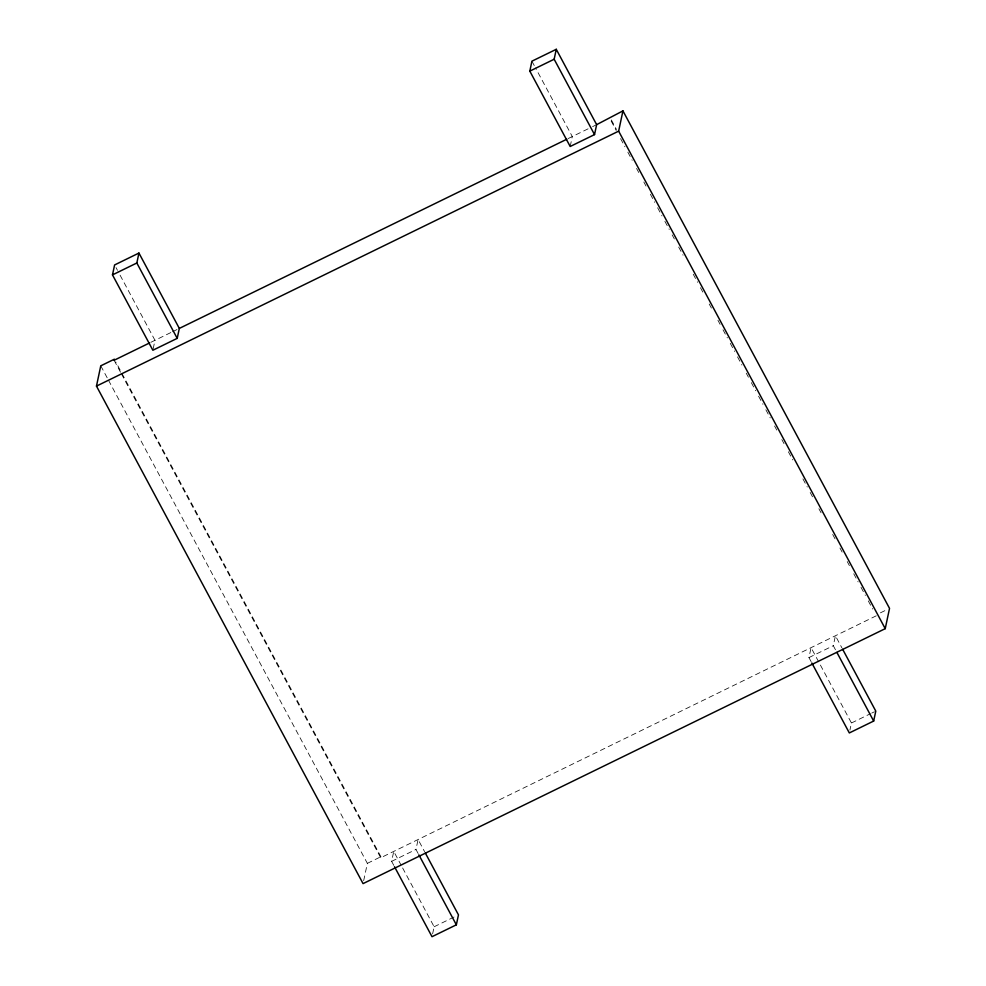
<?xml version="1.0" encoding="UTF-8"?>
<svg xmlns="http://www.w3.org/2000/svg" width="986" height="986" viewBox="0 0 986 986"><rect width="100%" height="100%" fill="white"/><g stroke="black" fill="none" stroke-linecap="round" stroke-linejoin="round"><path stroke-width="0.74" stroke-dasharray="4.93 3.7" d="M153.163 348.822L154.975 340.306L118.209 271.68M363.661 880.72L367.359 863.354L108.041 379.388M876.271 615.806L380.707 857.771L380.929 856.723L115.793 361.924M393.796 865.375L391.627 861.345L393.747 851.399L400.957 864.858M418.138 853.494L415.981 849.464L418.089 839.517L424.584 851.633M570.191 146.483L572.299 136.536L535.521 67.911M432.62 933.865L434.123 926.766L401.672 866.201M811.121 661.618L808.951 657.588L811.071 647.642L851.448 722.997L849.932 730.096M835.462 649.737L833.293 645.694L835.413 635.76L841.896 647.864M150.895 342.302L171.207 332.381M172.562 331.715L177.973 329.077M568.146 138.57L591.23 127.293M592.586 126.639L596.641 124.655M367.359 863.354L380.929 856.723M880.412 612.848L886.932 609.668M391.627 861.345L415.981 849.464M808.951 657.588L833.293 645.694M434.123 926.766L455.766 916.191M851.448 722.997L870.379 713.753M871.735 713.1L874.434 711.769M611.357 119.959L616.447 129.437M611.135 120.995L616.225 130.485M620.576 138.619L624.939 146.754M627.848 152.177L632.199 160.311M636.562 168.446L638.743 172.513M643.821 182.003L646.003 186.071M650.366 194.205L654.716 202.34M657.625 207.763L661.988 215.897M664.897 221.32L669.247 229.455M672.156 234.878L674.338 238.945M678.688 247.079L683.052 255.201M693.22 274.182L697.583 282.316M700.479 287.739L704.115 294.518M709.205 304.008L711.387 308.076M717.919 320.277L720.1 324.345M722.997 329.768L727.36 337.902M730.269 343.325L734.619 351.46M737.528 356.883L741.891 365.017M746.242 373.152L748.423 377.219M751.332 382.642L755.695 390.776M758.591 396.187L762.954 404.322M765.863 409.745L770.214 417.879M774.577 426.014L776.758 430.081M781.836 439.571L784.018 443.638M788.381 451.773L792.732 459.907M802.912 478.888L807.263 487.022M810.172 492.445L813.807 499.224M818.885 508.714L821.067 512.782M832.689 534.461L835.598 539.884M839.949 548.019L842.13 552.086M847.22 561.576L849.402 565.644M853.753 573.778L858.116 581.913M861.024 587.336L865.375 595.47M868.284 600.893L872.635 609.028M531.922 61.181L534.806 66.567M116.04 267.637L117.482 270.324M114.117 360.26L120.649 372.461M121.377 373.817L380.707 857.771M100.769 365.831L107.314 378.032"/><path stroke-width="1.48" d="M112.49 274.884L114.598 264.951L138.94 253.057L179.329 328.412L177.209 338.358L152.867 350.24L112.49 274.884L136.832 263.003L138.94 253.057M596.641 124.655L556.264 49.3L531.922 61.181L529.815 71.128L570.191 146.483L594.533 134.601L596.641 124.655L622.942 110.876L889.532 608.387L885.231 628.661L363.058 883.616L96.468 386.105L100.769 365.831L114.339 359.212L114.117 360.26L149.527 342.968M594.533 134.601L554.157 59.234L556.264 49.3M885.231 628.661L618.641 131.15L622.942 110.876M394.511 866.731L432.016 936.7L456.358 924.819L458.465 914.872L425.299 852.976M811.835 662.962L849.328 732.943L873.67 721.049L875.79 711.116L842.623 649.219M529.815 71.128L554.157 59.234M179.329 328.412L566.765 139.248M96.468 386.105L618.641 131.15M836.904 652.424L873.67 721.049M136.832 263.003L177.209 338.358M418.865 854.837L456.358 924.819"/></g></svg>
